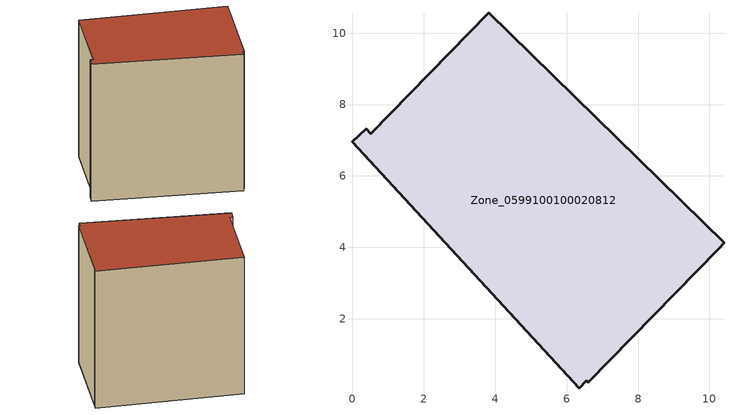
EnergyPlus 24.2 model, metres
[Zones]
Zone_0599100100020812
 floor ground (C_G): 0.39,7.32 0.52,7.19 3.82,10.57 10.41,4.13 10.26,3.96 6.61,0.22 6.55,0.27 6.35,0.06 0,6.96 z3.33
 wall outside (C_F): 6.55,0.27 6.61,0.22 10.26,3.96 10.41,4.13 3.82,10.57 0.52,7.19 0.39,7.32 0,6.96 6.35,0.06 6.55,0.27 z3.33:13.07
 roof outside (C_R): 3.82,10.57 0.52,7.19 0.39,7.32 0,6.96 6.35,0.06 6.55,0.27 6.61,0.22 10.26,3.96 10.41,4.13 z13.07
[BUILDING]
Pand.0599100100020812: North Axis=0; Terrain=City; Loads Convergence Tolerance Value=0.04; Temperature Convergence Tolerance Value=0.4; Solar Distribution=FullExterior; Maximum Number of Warmup Days=25; Minimum Number of Warmup Days=1
[Site:Location]
Rotterdam.The.Hague.AP_ZH_NLD Design_Conditions: Latitude=51.96; Longitude=4.45; Time Zone=1; Elevation=-4.5
[SITE:GROUNDTEMPERATURE:BUILDINGSURFACE]
18, 18, 18, 18, 18, 18, 18, 18, 18, 18, 18, 18
[MATERIAL] Thermal Absorptance=0.9; Solar Absorptance=0.7; Visible Absorptance=0.7
Name | Roughness | Thickness | Conductivity | Density | Specific Heat
G.TC.2015-2018 | MediumSmooth | 0.15 | 0.0428571 | 540 | 1210
F.TC.2015-2018 | Rough | 0.3 | 0.0666667 | 1920 | 840
R.TC.2015-2018 | MediumRough | 0.2 | 0.0333333 | 1500 | 1000
[CONSTRUCTION]
C_G: G.TC.2015-2018
C_F: F.TC.2015-2018
C_R: R.TC.2015-2018
[ZONE]
Zone_0599100100020812: Type=1; Multiplier=1; Ceiling Height=Autocalculate; Volume=Autocalculate; Floor Area=autocalculate; Part of Total Floor Area=Yes
[ZONEINFILTRATION:DESIGNFLOWRATE]
Infil_Zone_0599100100020812: Zone or ZoneList or Space or SpaceList=Zone_0599100100020812; Schedule=AlwaysOn; Design Flow Rate Calculation Method=Flow/Area; Flow Rate per Floor Area=0.0015; Constant Term Coefficient=1; Temperature Term Coefficient=0; Velocity Term Coefficient=0; Velocity Squared Term Coefficient=0
[HVACTEMPLATE:ZONE:IDEALLOADSAIRSYSTEM]
Zone_0599100100020812: Maximum Heating Supply Air Temperature=50; Minimum Cooling Supply Air Temperature=13; Maximum Heating Supply Air Humidity Ratio=0.0156; Minimum Cooling Supply Air Humidity Ratio=0.0077; Heating Limit=NoLimit; Cooling Limit=NoLimit; Dehumidification Control Type=ConstantSensibleHeatRatio; Cooling Sensible Heat Ratio=0.7; Dehumidification Setpoint=60; Humidification Control Type=None; Humidification Setpoint=30; Outdoor Air Method=None; Outdoor Air Flow Rate per Person=0.00944; Outdoor Air Flow Rate per Zone Floor Area=0; Outdoor Air Flow Rate per Zone=0; Demand Controlled Ventilation Type=None; Outdoor Air Economizer Type=NoEconomizer; Heat Recovery Type=None; Sensible Heat Recovery Effectiveness=0.7; Latent Heat Recovery Effectiveness=0.65
[ZONECONTROL:THERMOSTAT]
ThermostatControl_Zone_0599100100020812: Zone or ZoneList=Zone_0599100100020812; Control Type Schedule=DualSetpointControlType; Control 1=Thermostat_Zone_0599100100020812; Temperature Difference Between Cutout And Setpoint=0
[THERMOSTATSETPOINT:DUALSETPOINT]
Thermostat_Zone_0599100100020812: Heating Setpoint Temperature Schedule=HeatingSetpoint_Zone_0599100100020812; Cooling Setpoint Temperature Schedule=CoolingSetpoint_Zone_0599100100020812
[SCHEDULE:COMPACT]
HeatingSetpoint_Zone_0599100100020812: Through: 12/31, For: AllDays, Until: 24:00, 21
CoolingSetpoint_Zone_0599100100020812: Through: 12/31, For: AllDays, Until: 24:00, 24
DualSetpointControlType: Through: 12/31, For: AllDays, Until: 24:00, 4
AlwaysOn: Through: 12/31, For: AllDays, Until: 24:00, 1
